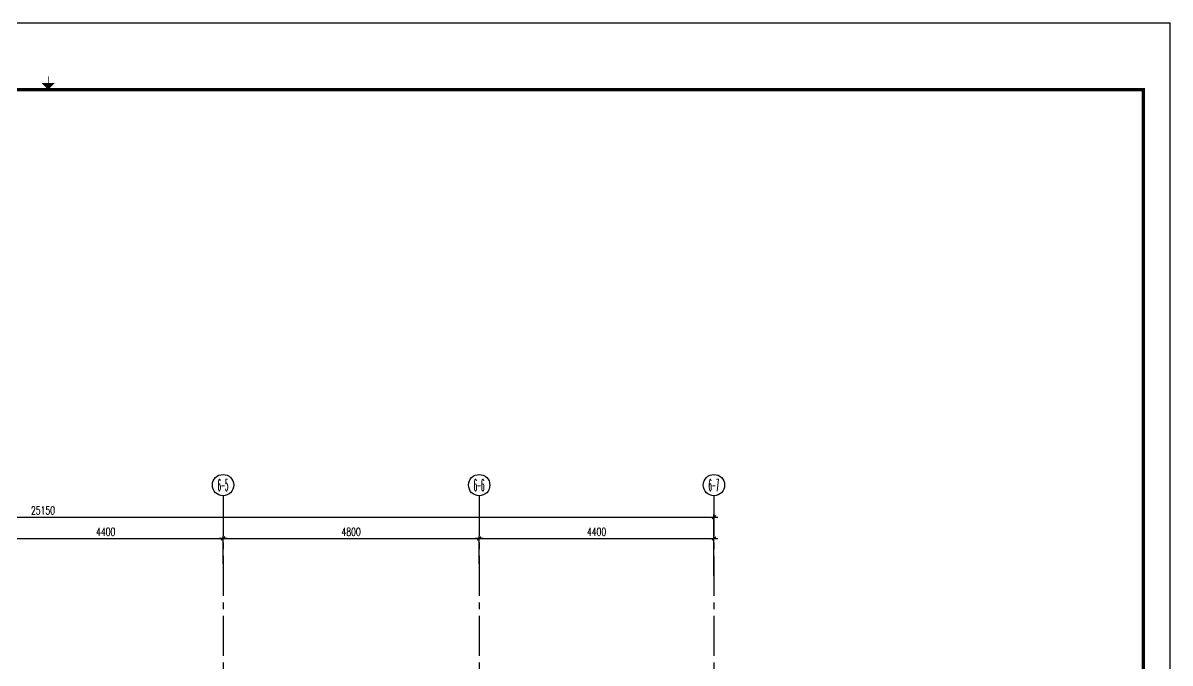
# Model space of a CAD drawing. Extents: x -395226 to -176901, y -140672 to 68263.
# Drawn here: x -374675 to -353176, y 56265 to 68263 of the extents above; entities that cross this region are included whole.
import ezdxf
from ezdxf.enums import TextEntityAlignment as Align

# ---------------------------------------------------------------- set-up
doc = ezdxf.new("R2010")
doc.units = 0
doc.header["$LTSCALE"] = 1000
doc.header["$MEASUREMENT"] = 0
doc.linetypes.add('ACAD_ISO08W100', pattern=[36, 24, -3, 6, -3])
doc.linetypes.add('Plans$0$CENTER2', pattern=[1.125, 0.75, -0.125, 0.125, -0.125])
doc.layers.get('0').update_dxf_attribs({"linetype": 'CONTINUOUS'})
doc.layers.get('Defpoints').update_dxf_attribs({"linetype": 'CONTINUOUS'})
for name, color, linetype in [('A-AXIS', 3, 'CONTINUOUS'), ('A-AXIS-TEXT', 7, 'CONTINUOUS'), ('A-DOTE', 8, 'ACAD_ISO08W100'), ('A-PUB-DIM', 3, 'CONTINUOUS'), ('Plans$0$Grid', 9, 'Plans$0$CENTER2'), ('图框', 7, 'CONTINUOUS')]:
    doc.layers.add(name, color=color, linetype=linetype)
doc.styles.add('COMPLEX', font='COMPLEX')
doc.styles.add('DIM_FONT', font='SIMPLEX', dxfattribs={"width": 0.7, "bigfont": 'GBCBIG'})
doc.dimstyles.new('DIM100', dxfattribs={"dimscale": 100, "dimtxt": 3, "dimasz": 0.01, "dimexe": 1, "dimexo": 1, "dimgap": 1, "dimtad": 1, "dimdec": 0, "dimzin": 0, "dimdsep": 46, "dimtxsty": 'DIM_FONT', "dimblk1": '_DIMX', "dimblk2": '_DIMX', "dimsah": 1, "dimcen": 0.01, "dimclrd": 256, "dimclre": 256, "dimclrt": 7, "dimadec": 0, "dimazin": 0, "dimtfac": 1, "dimtdec": 0, "dimtix": 1, "dimtmove": 2, "dimatfit": 3, "dimldrblk": '_DIMX', "dimfxl": 0, "dimtolj": 1, "dimtzin": 5, "dimarcsym": 0})

# ---------------------------------------------------------------- blocks, each defined once
blk = doc.blocks.new('_DIMX')
blk.add_line((-150, 0), (150, 0))
at = {"const_width": 50}
blk.add_lwpolyline([(-70, -70), (70, 70)], dxfattribs=at)
blk = doc.blocks.new('*D480')
at = {"layer": 'A-PUB-DIM', "lineweight": -2}
for p, q in [((-10948, 22043), (-10948, 22570)), ((-10948, 22520), (-6549, 22520)), ((-6548, 22043), (-6548, 22570))]:
    blk.add_line(p, q, dxfattribs=at)
at = {"layer": 'Defpoints', "color": 0}
for p in [(-6548, 22520), (-10948, 21993), (-6548, 21993)]:
    blk.add_point(p, dxfattribs=at)
at = {"layer": 'A-PUB-DIM', "lineweight": -2, "xscale": 0.5, "yscale": 0.5, "zscale": 0.5, "rotation": 180}
blk.add_blockref('_DIMX', (-10948, 22520), dxfattribs=at)
at = {"layer": 'A-PUB-DIM', "lineweight": -2, "xscale": 0.5, "yscale": 0.5, "zscale": 0.5}
blk.add_blockref('_DIMX', (-6548, 22520), dxfattribs=at)
at = {"layer": 'A-PUB-DIM', "insert": (-8748, 22645), "char_height": 150, "attachment_point": 5, "style": 'DIM_FONT'}
blk.add_mtext('\\A1;4400', dxfattribs=at)
blk = doc.blocks.new('*D481')
at = {"layer": 'A-PUB-DIM', "lineweight": -2}
for p, q in [((-6548, 22043), (-6548, 22570)), ((-6548, 22520), (-1749, 22520)), ((-1748, 22043), (-1748, 22570))]:
    blk.add_line(p, q, dxfattribs=at)
at = {"layer": 'Defpoints', "color": 0}
for p in [(-1748, 22520), (-6548, 21993), (-1748, 21993)]:
    blk.add_point(p, dxfattribs=at)
at = {"layer": 'A-PUB-DIM', "lineweight": -2, "xscale": 0.5, "yscale": 0.5, "zscale": 0.5, "rotation": 180}
blk.add_blockref('_DIMX', (-6548, 22520), dxfattribs=at)
at = {"layer": 'A-PUB-DIM', "lineweight": -2, "xscale": 0.5, "yscale": 0.5, "zscale": 0.5}
blk.add_blockref('_DIMX', (-1748, 22520), dxfattribs=at)
at = {"layer": 'A-PUB-DIM', "insert": (-4148, 22645), "char_height": 150, "attachment_point": 5, "style": 'DIM_FONT'}
blk.add_mtext('\\A1;4800', dxfattribs=at)
blk = doc.blocks.new('*D482')
at = {"layer": 'A-PUB-DIM', "lineweight": -2}
for p, q in [((-1748, 22043), (-1748, 22570)), ((-1748, 22520), (2651, 22520)), ((2652, 22043), (2652, 22570))]:
    blk.add_line(p, q, dxfattribs=at)
at = {"layer": 'Defpoints', "color": 0}
for p in [(2652, 22520), (-1748, 21993), (2652, 21993)]:
    blk.add_point(p, dxfattribs=at)
at = {"layer": 'A-PUB-DIM', "lineweight": -2, "xscale": 0.5, "yscale": 0.5, "zscale": 0.5, "rotation": 180}
blk.add_blockref('_DIMX', (-1748, 22520), dxfattribs=at)
at = {"layer": 'A-PUB-DIM', "lineweight": -2, "xscale": 0.5, "yscale": 0.5, "zscale": 0.5}
blk.add_blockref('_DIMX', (2652, 22520), dxfattribs=at)
at = {"layer": 'A-PUB-DIM', "insert": (452, 22645), "char_height": 150, "attachment_point": 5, "style": 'DIM_FONT'}
blk.add_mtext('\\A1;4400', dxfattribs=at)
blk = doc.blocks.new('*D483')
at = {"layer": 'A-PUB-DIM', "lineweight": -2}
for p, q in [((-22498, 21818), (-22498, 22970)), ((-22498, 22920), (2651, 22920)), ((2652, 21818), (2652, 22970))]:
    blk.add_line(p, q, dxfattribs=at)
at = {"layer": 'Defpoints', "color": 0}
for p in [(2652, 22920), (-22498, 21768), (2652, 21768)]:
    blk.add_point(p, dxfattribs=at)
at = {"layer": 'A-PUB-DIM', "lineweight": -2, "xscale": 0.5, "yscale": 0.5, "zscale": 0.5, "rotation": 180}
blk.add_blockref('_DIMX', (-22498, 22920), dxfattribs=at)
at = {"layer": 'A-PUB-DIM', "lineweight": -2, "xscale": 0.5, "yscale": 0.5, "zscale": 0.5}
blk.add_blockref('_DIMX', (2652, 22920), dxfattribs=at)
at = {"layer": 'A-PUB-DIM', "insert": (-9923, 23045), "char_height": 150, "attachment_point": 5, "style": 'DIM_FONT'}
blk.add_mtext('\\A1;25150', dxfattribs=at)
blk = doc.blocks.new('_AXISO')
blk.add_circle((0, 0), 0.5)
at = {"layer": 'A-AXIS-TEXT', "style": 'COMPLEX', "width": 1.041667}
blk.add_attdef('A', text='', height=0.56, dxfattribs=at).set_placement((-0.25, -0.28), (0.25, -0.28), align=Align.FIT)
blk = doc.blocks.new('TJAD_TK_A0')
at = {"layer": '图框'}
for p in [(2162, 399.3), (973, -441.7)]:
    blk.add_line(p, (973, 399.3), dxfattribs=at)
at = {"layer": '图框', "const_width": 1.2}
blk.add_lwpolyline([(2152, -431.7), (2152, 389.3), (998, 389.3), (998, -431.7)], close=True, dxfattribs=at)
at = {"layer": '图框', "const_width": 0.3}
blk.add_lwpolyline([(995.5, -21.2), (993, -21.2)], dxfattribs=at)
at = {"layer": '图框'}
blk.add_solid([(995.5, -23.7), (995.5, -18.7), (998, -21.2)], dxfattribs=at)
blk = doc.blocks.new('TK-A0')
at = {"layer": '图框', "xscale": 50, "yscale": 50, "zscale": 50, "rotation": 270}
blk.add_blockref('TJAD_TK_A0', (1060, 108100), dxfattribs=at)
blk = doc.blocks.new('Grid')
at = {"layer": 'Plans$0$Grid', "color": 8}
for p, q in [((-6548.2, 23320), (-6548.2, -15380)), ((-1748.2, 23320), (-1748.2, -15380)), ((2651.8, 23320), (2651.8, -15380))]:
    blk.add_line(p, q, dxfattribs=at)
at = {"layer": 'A-AXIS'}
ref = blk.add_blockref('_AXISO', (-6548.2, 23520), dxfattribs=dict(at, xscale=400.0000000232831, yscale=399.9999999941792, zscale=400))
ref.add_attrib('A', '6-5', dxfattribs={"layer": 'A-AXIS-TEXT', "height": 224, "style": 'COMPLEX', "width": 0.306696}).set_placement((-6648.2, 23408), (-6451.9, 23408), align=Align.FIT)
ref = blk.add_blockref('_AXISO', (-1748.2, 23520), dxfattribs=dict(at, xscale=400.0000000232831, yscale=399.9999999941792, zscale=400))
ref.add_attrib('A', '6-6', dxfattribs={"layer": 'A-AXIS-TEXT', "height": 224, "style": 'COMPLEX', "width": 0.306696}).set_placement((-1848.2, 23408), (-1651.9, 23408), align=Align.FIT)
ref = blk.add_blockref('_AXISO', (2651.8, 23520), dxfattribs=dict(at, xscale=400.0000000232831, yscale=399.9999999941792, zscale=400))
ref.add_attrib('A', '6-7', dxfattribs={"layer": 'A-AXIS-TEXT', "height": 224, "style": 'COMPLEX', "width": 0.306696}).set_placement((2551.8, 23408), (2748.1, 23408), align=Align.FIT)
at = {"layer": 'A-PUB-DIM'}
for base, p1, p2, picture, middle in [((2651.8, 22920), (-22498.2, 21767.7), (2651.8, 21767.7), '*D483', (-9923.2, 23045)), ((-6548.2, 22520), (-10948.2, 21993.5), (-6548.2, 21993.5), '*D480', (-8748.2, 22645)), ((-1748.2, 22520), (-6548.2, 21993.5), (-1748.2, 21993.5), '*D481', (-4148.2, 22645)), ((2651.8, 22520), (-1748.2, 21993.5), (2651.8, 21993.5), '*D482', (451.8, 22645))]:
    dim = blk.add_linear_dim(base=base, p1=p1, p2=p2, dimstyle='DIM100', override={"dimscale": 50, "dimclrt": 256}, dxfattribs=at)
    dim.commit()
    dim.dimension.update_dxf_attribs({"geometry": picture, "text_midpoint": middle})

msp = doc.modelspace()

# ---------------------------------------------------------------- block references
msp.add_blockref('TK-A0', (-374200.7, 8812.9))
at = {"layer": 'A-DOTE'}
msp.add_blockref('Grid', (-364376, 36079.8), dxfattribs=at)

doc.saveas('drawing.dxf')
